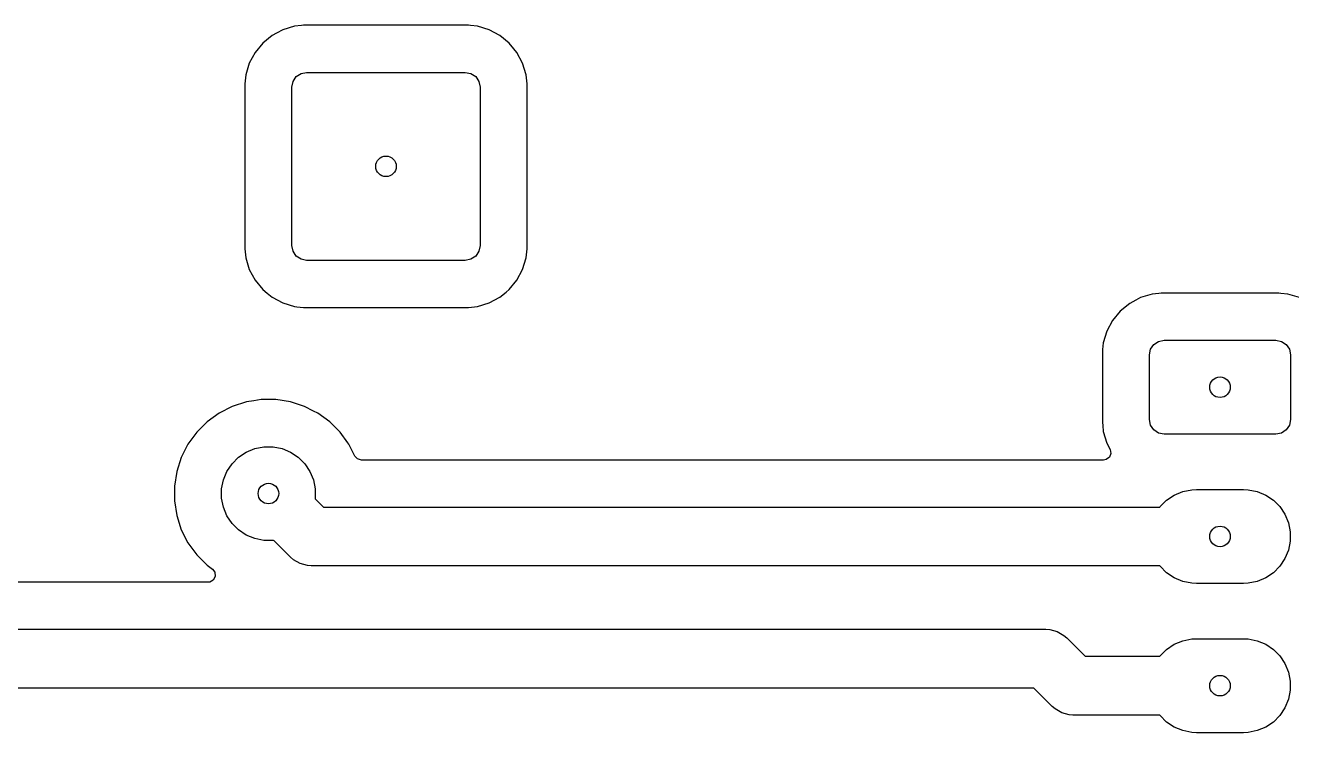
# Model space of a CAD drawing. Extents: x 20 to 124, y -124 to -20.
# Drawn here: x 72.74 to 94.28, y -53.25 to -41.21 of the extents above; entities that cross this region are included whole.
import ezdxf

# ---------------------------------------------------------------- set-up
doc = ezdxf.new("R2010")
doc.units = 0
doc.layers.add('BLACK', color=7, linetype='CONTINUOUS')
doc.layers.add('WHITE', color=7, linetype='CONTINUOUS')

msp = doc.modelspace()

# ---------------------------------------------------------------- linework, layer by layer
at = {"layer": 'BLACK', "linetype": 'CONTINUOUS'}
for p, q in [((77.010898, -41.341143), (76.93855, -41.379815)), ((77.121043, -41.282269), (77.010898, -41.341143)), ((77.319067, -41.222199), (77.121043, -41.282269)), ((77.435298, -41.210751), (77.319067, -41.222199)), ((77.473392, -41.207), (77.435298, -41.210751)), ((80.276608, -41.207), (77.473392, -41.207)), ((80.311805, -41.210466), (80.276608, -41.207)), ((80.430934, -41.222199), (80.311805, -41.210466)), ((80.430934, -41.2222), (80.430932, -41.222199)), ((80.430932, -41.222199), (80.430934, -41.222199)), ((80.628954, -41.282268), (80.430934, -41.2222)), ((80.81145, -41.379815), (80.628954, -41.282268)), ((76.778589, -41.511089), (76.647317, -41.671047)), ((76.938547, -41.379817), (76.778589, -41.511089)), ((76.938548, -41.379816), (76.938547, -41.379817)), ((76.93855, -41.379815), (76.938548, -41.379816)), ((80.811453, -41.379817), (80.81145, -41.379815)), ((80.97141, -41.511089), (80.811452, -41.379817)), ((80.811452, -41.379817), (80.811453, -41.379817)), ((81.050702, -41.607709), (80.97141, -41.511089)), ((76.647317, -41.671047), (76.549769, -41.853543)), ((81.102685, -41.67105), (81.050702, -41.607709)), ((81.200232, -41.853546), (81.102685, -41.67105)), ((76.549769, -41.853543), (76.489699, -42.051567)), ((77.429329, -42.02653), (77.525, -42.0075)), ((77.525, -42.0075), (80.225, -42.0075)), ((80.225, -42.0075), (80.320671, -42.02653)), ((81.2603, -42.051566), (81.200232, -41.853546)), ((76.489699, -42.051567), (76.4745, -42.205895)), ((76.4745, -42.205895), (76.4745, -45.009104)), ((77.275, -42.2575), (77.29403, -42.161829)), ((77.29403, -42.161829), (77.348223, -42.080723)), ((77.348223, -42.080723), (77.429329, -42.02653)), ((80.320671, -42.02653), (80.401777, -42.080723)), ((80.401777, -42.080723), (80.45597, -42.161829)), ((80.45597, -42.161829), (80.475, -42.2575)), ((81.2755, -42.205892), (81.2603, -42.051566)), ((81.2755, -45.009108), (81.2755, -42.205892)), ((77.275, -44.9575), (77.275, -42.2575)), ((80.475, -42.2575), (80.475, -44.9575)), ((76.4745, -45.009104), (76.489699, -45.163432)), ((77.29403, -45.053171), (77.275, -44.9575)), ((80.475, -44.9575), (80.45597, -45.053171)), ((81.2603, -45.163434), (81.2755, -45.009108)), ((76.489699, -45.163432), (76.4897, -45.163434)), ((76.4897, -45.163434), (76.549768, -45.361454)), ((77.348223, -45.134277), (77.29403, -45.053171)), ((77.429329, -45.18847), (77.348223, -45.134277)), ((77.525, -45.2075), (77.429329, -45.18847)), ((80.225, -45.2075), (77.525, -45.2075)), ((80.320671, -45.18847), (80.225, -45.2075)), ((80.401777, -45.134277), (80.320671, -45.18847)), ((80.45597, -45.053171), (80.401777, -45.134277)), ((81.200232, -45.361454), (81.2603, -45.163434)), ((76.549768, -45.361454), (76.647315, -45.54395)), ((81.102685, -45.54395), (81.200232, -45.361454)), ((76.647315, -45.54395), (76.647317, -45.543952)), ((76.647317, -45.543952), (76.778589, -45.70391)), ((80.97141, -45.70391), (81.102685, -45.54395)), ((76.778589, -45.70391), (76.855466, -45.767)), ((76.855466, -45.767), (76.93855, -45.835185)), ((76.93855, -45.835185), (77.121046, -45.932732)), ((80.628954, -45.932732), (80.81145, -45.835185)), ((80.81145, -45.835185), (80.917621, -45.748053)), ((80.917621, -45.748053), (80.97141, -45.70391)), ((91.632487, -45.884259), (91.52855, -45.939815)), ((91.711043, -45.842269), (91.632487, -45.884259)), ((91.909067, -45.782199), (91.711043, -45.842269)), ((92.025298, -45.770751), (91.909067, -45.782199)), ((92.063392, -45.767), (92.025298, -45.770751)), ((94.066608, -45.767), (92.063392, -45.767)), ((94.101805, -45.770466), (94.066608, -45.767)), ((94.220934, -45.782199), (94.101805, -45.770466)), ((94.220934, -45.7822), (94.220932, -45.782199)), ((94.220932, -45.782199), (94.220934, -45.782199)), ((94.418954, -45.842268), (94.220934, -45.7822)), ((77.121046, -45.932732), (77.319066, -45.9928)), ((77.319066, -45.9928), (77.319065, -45.9928)), ((77.319065, -45.9928), (77.357647, -45.9966)), ((77.357647, -45.9966), (77.473392, -46.008)), ((77.473392, -46.008), (77.473395, -46.008)), ((77.473395, -46.008), (80.276605, -46.008)), ((80.276605, -46.008), (80.276608, -46.008)), ((80.276608, -46.008), (80.430934, -45.9928)), ((80.430934, -45.9928), (80.628954, -45.932732)), ((91.368589, -46.071089), (91.237317, -46.231047)), ((91.528547, -45.939817), (91.368589, -46.071089)), ((91.528548, -45.939816), (91.528547, -45.939817)), ((91.52855, -45.939815), (91.528548, -45.939816)), ((91.237317, -46.231047), (91.139769, -46.413543)), ((91.139769, -46.413543), (91.079699, -46.611567)), ((91.068251, -46.727798), (91.0645, -46.765892)), ((91.079699, -46.611567), (91.068251, -46.727798)), ((91.865, -46.8175), (91.88403, -46.721829)), ((91.88403, -46.721829), (91.938223, -46.640723)), ((91.938223, -46.640723), (92.019329, -46.58653)), ((92.019329, -46.58653), (92.115, -46.5675)), ((92.115, -46.5675), (94.015, -46.5675)), ((94.015, -46.5675), (94.110671, -46.58653)), ((94.110671, -46.58653), (94.191777, -46.640723)), ((94.191777, -46.640723), (94.24597, -46.721829)), ((94.24597, -46.721829), (94.265, -46.8175)), ((91.0645, -46.765892), (91.0645, -47.969108)), ((91.865, -47.9175), (91.865, -46.8175)), ((94.265, -46.8175), (94.265, -47.9175)), ((76.624626, -47.596705), (76.500214, -47.61641)), ((76.749038, -47.577), (76.624626, -47.596705)), ((77.000962, -47.577), (76.749038, -47.577)), ((77.249785, -47.61641), (77.000962, -47.577)), ((76.036151, -47.808632), (75.83235, -47.956701)), ((76.260616, -47.69426), (76.036151, -47.808632)), ((76.500214, -47.61641), (76.260616, -47.69426)), ((77.489383, -47.69426), (77.249785, -47.61641)), ((77.643747, -47.772913), (77.489383, -47.69426)), ((77.713845, -47.80863), (77.643747, -47.772913)), ((77.713847, -47.808631), (77.713845, -47.80863)), ((77.713848, -47.808632), (77.713847, -47.808631)), ((77.917649, -47.956701), (77.713848, -47.808632)), ((75.832345, -47.956705), (75.654205, -48.134845)), ((75.83235, -47.956701), (75.832345, -47.956705)), ((77.917654, -47.956705), (77.917649, -47.956701)), ((78.095794, -48.134845), (77.917654, -47.956705)), ((91.0645, -47.969108), (91.069153, -48.016345)), ((91.069153, -48.016345), (91.079699, -48.123432)), ((91.88403, -48.013171), (91.865, -47.9175)), ((91.938223, -48.094277), (91.88403, -48.013171)), ((94.24597, -48.013171), (94.191777, -48.094277)), ((94.265, -47.9175), (94.24597, -48.013171)), ((75.654201, -48.13485), (75.506132, -48.338651)), ((75.654205, -48.134845), (75.654201, -48.13485)), ((78.095798, -48.13485), (78.095794, -48.134845)), ((78.223812, -48.311047), (78.095798, -48.13485)), ((91.079699, -48.123432), (91.139769, -48.321458)), ((92.019329, -48.14847), (91.938223, -48.094277)), ((92.115, -48.1675), (92.019329, -48.14847)), ((94.015, -48.1675), (92.115, -48.1675)), ((94.110671, -48.14847), (94.015, -48.1675)), ((94.191777, -48.094277), (94.110671, -48.14847)), ((75.506132, -48.338651), (75.39176, -48.563116)), ((76.367485, -48.559092), (76.497883, -48.471963)), ((76.497883, -48.471963), (76.642772, -48.411948)), ((76.642772, -48.411948), (76.796586, -48.381352)), ((76.796586, -48.381352), (76.953414, -48.381352)), ((76.953414, -48.381352), (77.107228, -48.411948)), ((77.107228, -48.411948), (77.252117, -48.471963)), ((77.252117, -48.471963), (77.382515, -48.559092)), ((78.24387, -48.338655), (78.223812, -48.311047)), ((78.322789, -48.493543), (78.24387, -48.338655)), ((91.139769, -48.321458), (91.194872, -48.424547)), ((91.194872, -48.424547), (91.209114, -48.492949)), ((75.39176, -48.563116), (75.31391, -48.802714)), ((76.169463, -48.800383), (76.256592, -48.669985)), ((76.256592, -48.669985), (76.367485, -48.559092)), ((77.382515, -48.559092), (77.493408, -48.669985)), ((77.493408, -48.669985), (77.580537, -48.800383)), ((78.346101, -48.539295), (78.322789, -48.493543)), ((78.389547, -48.587315), (78.346101, -48.539295)), ((78.456586, -48.607), (78.389547, -48.587315)), ((91.085514, -48.607), (78.456586, -48.607)), ((91.127809, -48.599564), (91.085514, -48.607)), ((91.184114, -48.558193), (91.127809, -48.599564)), ((91.209114, -48.492949), (91.184114, -48.558193)), ((75.31391, -48.802714), (75.2745, -49.051538)), ((76.109448, -48.945272), (76.169463, -48.800383)), ((77.580537, -48.800383), (77.640552, -48.945272)), ((75.2745, -49.051538), (75.2745, -49.303461)), ((76.078852, -49.099086), (76.109448, -48.945272)), ((76.078852, -49.255914), (76.078852, -49.099086)), ((77.640552, -48.945272), (77.671148, -49.099086)), ((77.671148, -49.099086), (77.671148, -49.255914)), ((92.432772, -49.141948), (92.586586, -49.111352)), ((92.586586, -49.111352), (92.665, -49.1075)), ((92.665, -49.1075), (93.465, -49.1075)), ((93.465, -49.1075), (93.543414, -49.111352)), ((93.543414, -49.111352), (93.697228, -49.141948)), ((75.2745, -49.303461), (75.31391, -49.552285)), ((76.109448, -49.409728), (76.078852, -49.255914)), ((77.671148, -49.255914), (77.669384, -49.264778)), ((77.669384, -49.264778), (77.812106, -49.4075)), ((92.046592, -49.399985), (92.157485, -49.289092)), ((92.157485, -49.289092), (92.287883, -49.201963)), ((92.287883, -49.201963), (92.432772, -49.141948)), ((93.697228, -49.141948), (93.842117, -49.201963)), ((93.842117, -49.201963), (93.972515, -49.289092)), ((93.972515, -49.289092), (94.083408, -49.399985)), ((75.31391, -49.552285), (75.39176, -49.791883)), ((76.169463, -49.554617), (76.109448, -49.409728)), ((76.256592, -49.685015), (76.169463, -49.554617)), ((77.812106, -49.4075), (92.041571, -49.4075)), ((92.041571, -49.4075), (92.046592, -49.399985)), ((94.083408, -49.399985), (94.170537, -49.530383)), ((94.170537, -49.530383), (94.230552, -49.675272)), ((76.367485, -49.795908), (76.256592, -49.685015)), ((94.230552, -49.675272), (94.261148, -49.829086)), ((75.39176, -49.791883), (75.506132, -50.016348)), ((76.497883, -49.883037), (76.367485, -49.795908)), ((76.642772, -49.943052), (76.497883, -49.883037)), ((76.796586, -49.973648), (76.642772, -49.943052)), ((76.953414, -49.973648), (76.796586, -49.973648)), ((76.962278, -49.971884), (76.953414, -49.973648)), ((77.251447, -50.261053), (76.962278, -49.971884)), ((94.261148, -49.829086), (94.261148, -49.985914)), ((75.506132, -50.016348), (75.654201, -50.220149)), ((94.230552, -50.139728), (94.170537, -50.284617)), ((94.261148, -49.985914), (94.230552, -50.139728)), ((75.654201, -50.220149), (75.654205, -50.220154)), ((75.654205, -50.220154), (75.832345, -50.398294)), ((75.832345, -50.398294), (75.83235, -50.398298)), ((75.83235, -50.398298), (75.920967, -50.462682)), ((77.300603, -50.304161), (77.251447, -50.261053)), ((77.300619, -50.304177), (77.300603, -50.304161)), ((77.413658, -50.36944), (77.300619, -50.304177)), ((77.539737, -50.403223), (77.413658, -50.36944)), ((77.539752, -50.403223), (77.539737, -50.403223)), ((77.605, -50.4075), (77.539752, -50.403223)), ((92.041571, -50.4075), (77.605, -50.4075)), ((92.046592, -50.415015), (92.041571, -50.4075)), ((92.157485, -50.525908), (92.046592, -50.415015)), ((94.083408, -50.415015), (93.972515, -50.525908)), ((94.170537, -50.284617), (94.083408, -50.415015)), ((75.920967, -50.462682), (75.963633, -50.518012)), ((75.969612, -50.587625), (75.937007, -50.64942)), ((75.963633, -50.518012), (75.969612, -50.587625)), ((92.287883, -50.613037), (92.157485, -50.525908)), ((92.432772, -50.673052), (92.287883, -50.613037)), ((93.842117, -50.613037), (93.697228, -50.673052)), ((93.972515, -50.525908), (93.842117, -50.613037)), ((75.848082, -50.687), (68.406142, -50.687)), ((75.876168, -50.683777), (75.848082, -50.687)), ((75.937007, -50.64942), (75.876168, -50.683777)), ((92.586586, -50.703648), (92.432772, -50.673052)), ((92.665, -50.7075), (92.586586, -50.703648)), ((93.465, -50.7075), (92.665, -50.7075)), ((93.543414, -50.703648), (93.465, -50.7075)), ((93.697228, -50.673052), (93.543414, -50.703648)), ((67.708429, -51.4875), (90.1033, -51.4875)), ((90.1033, -51.4875), (90.168548, -51.491777)), ((90.168548, -51.491777), (90.168563, -51.491777)), ((90.168563, -51.491777), (90.294642, -51.52556)), ((90.294642, -51.52556), (90.407681, -51.590823)), ((90.407681, -51.590823), (90.407696, -51.590838)), ((90.407696, -51.590838), (90.456853, -51.633947)), ((90.456853, -51.633947), (90.770407, -51.9475)), ((92.287883, -51.741963), (92.432772, -51.681948)), ((92.432772, -51.681948), (92.586586, -51.651352)), ((92.586586, -51.651352), (92.665, -51.6475)), ((92.665, -51.6475), (93.465, -51.6475)), ((93.465, -51.6475), (93.543414, -51.651352)), ((93.543414, -51.651352), (93.697228, -51.681948)), ((93.697228, -51.681948), (93.842117, -51.741963)), ((92.046592, -51.939985), (92.157485, -51.829092)), ((92.157485, -51.829092), (92.287883, -51.741963)), ((93.842117, -51.741963), (93.972515, -51.829092)), ((93.972515, -51.829092), (94.083408, -51.939985)), ((90.770407, -51.9475), (92.041571, -51.9475)), ((92.041571, -51.9475), (92.046592, -51.939985)), ((94.083408, -51.939985), (94.170537, -52.070383)), ((94.170537, -52.070383), (94.230552, -52.215272)), ((94.230552, -52.215272), (94.261148, -52.369086)), ((89.896194, -52.4875), (67.708429, -52.4875)), ((90.209746, -52.801053), (89.896194, -52.4875)), ((94.261148, -52.525914), (94.230552, -52.679728)), ((94.261148, -52.369086), (94.261148, -52.525914)), ((94.230552, -52.679728), (94.170537, -52.824617)), ((90.25891, -52.844168), (90.209746, -52.801053)), ((90.258919, -52.844177), (90.25891, -52.844168)), ((90.371958, -52.90944), (90.258919, -52.844177)), ((90.498037, -52.943223), (90.371958, -52.90944)), ((90.498052, -52.943223), (90.498037, -52.943223)), ((90.5633, -52.9475), (90.498052, -52.943223)), ((92.041571, -52.9475), (90.5633, -52.9475)), ((92.046592, -52.955015), (92.041571, -52.9475)), ((92.157485, -53.065908), (92.046592, -52.955015)), ((94.083408, -52.955015), (93.972515, -53.065908)), ((94.170537, -52.824617), (94.083408, -52.955015)), ((92.287883, -53.153037), (92.157485, -53.065908)), ((92.432772, -53.213052), (92.287883, -53.153037)), ((92.586586, -53.243648), (92.432772, -53.213052)), ((93.697228, -53.213052), (93.543414, -53.243648)), ((93.842117, -53.153037), (93.697228, -53.213052)), ((93.972515, -53.065908), (93.842117, -53.153037)), ((92.665, -53.2475), (92.586586, -53.243648)), ((93.465, -53.2475), (92.665, -53.2475)), ((93.543414, -53.243648), (93.465, -53.2475))]:
    msp.add_line(p, q, dxfattribs=at)
at = {"layer": 'BLACK'}
for centre in [(78.875, -43.6075), (93.065, -47.3675), (76.875, -49.1775), (93.065, -49.9075), (93.065, -52.4475)]:
    msp.add_circle(centre, 0.175, dxfattribs=at)
at = {"layer": 'WHITE'}
for centre in [(78.875, -43.6075), (93.065, -47.3675), (76.875, -49.1775), (93.065, -49.9075), (93.065, -52.4475)]:
    msp.add_circle(centre, 0.175, dxfattribs=at)

doc.saveas('drawing.dxf')
